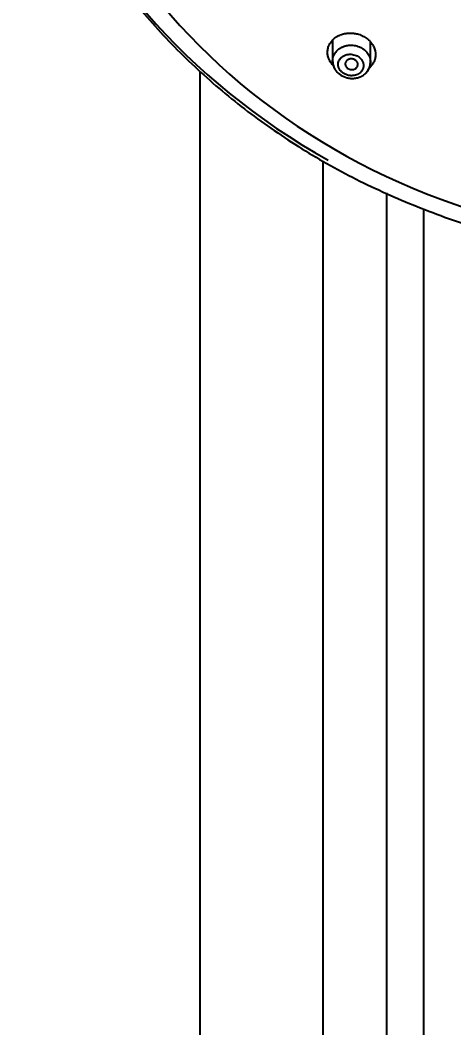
# Model space of a CAD drawing. Header units: millimetres. Extents: x 6110 to 6704, y -2661 to -1821.
# Drawn here: x 6324.69 to 6333.28, y -2196.3 to -2176.34 of the extents above; entities that cross this region are included whole.
import ezdxf

# ---------------------------------------------------------------- set-up
doc = ezdxf.new("R2010")
doc.units = ezdxf.units.MM
doc.header["$LTSCALE"] = 0.1
doc.linetypes.add('HIDDEN2', pattern=[4.7625, 3.175, -1.5875])
doc.layers.add('1', color=4, linetype='HIDDEN2', lineweight=13)
doc.layers.add('DIM', color=3, linetype='Continuous', lineweight=9)
doc.styles.get("Standard").update_dxf_attribs({"font": 'arial.ttf'})
doc.dimstyles.new('ISO-25', dxfattribs={"dimtxt": 2.5, "dimasz": 2.5, "dimexe": 1.25, "dimexo": 0.625, "dimtad": 1, "dimlfac": 5, "dimtxsty": 'Standard', "dimcen": 2.5, "dimadec": 0, "dimazin": 0, "dimtfac": 1, "dimtmove": 0, "dimatfit": 3, "dimfxl": 0, "dimarcsym": 0})

# ---------------------------------------------------------------- blocks, each defined once
blk = doc.blocks.new('*D85')
at = {"layer": 'Defpoints', "color": 0}
for p in [(6324.46, -2027.378), (6392.692, -2027.378), (6311.704, -2532.542)]:
    blk.add_point(p, dxfattribs=at)
at = {"layer": 'DIM', "color": 0, "lineweight": -2}
for p, q in [((6325.085, -2027.378), (6393.942, -2027.378)), ((6392.692, -2527.542), (6392.692, -2032.378)), ((6312.329, -2532.542), (6393.942, -2532.542))]:
    blk.add_line(p, q, dxfattribs=at)
at = {"layer": 'DIM', "color": 0}
for points in [[(6391.858, -2032.378), (6393.525, -2032.378), (6392.692, -2027.378)], [(6391.858, -2527.542), (6393.525, -2527.542), (6392.692, -2532.542)]]:
    blk.add_solid(points, dxfattribs=at)
at = {"layer": 'DIM', "color": 0, "insert": (6389.062, -2279.96), "char_height": 5, "attachment_point": 5, "rotation": 90}
blk.add_mtext('2020,7', dxfattribs=at)
blk = doc.blocks.new('*D93')
at = {"layer": 'Defpoints', "color": 0}
for p in [(6325.085, -2027.378), (6402.037, -2595.98), (6423.82, -2595.98)]:
    blk.add_point(p, dxfattribs=at)
at = {"layer": 'DIM', "color": 0, "lineweight": -2}
for p, q in [((6325.71, -2027.378), (6425.07, -2027.378)), ((6423.82, -2032.378), (6423.82, -2590.98)), ((6402.662, -2595.98), (6425.07, -2595.98))]:
    blk.add_line(p, q, dxfattribs=at)
at = {"layer": 'DIM', "color": 0}
for points in [[(6422.987, -2032.378), (6424.654, -2032.378), (6423.82, -2027.378)], [(6422.987, -2590.98), (6424.654, -2590.98), (6423.82, -2595.98)]]:
    blk.add_solid(points, dxfattribs=at)
at = {"layer": 'DIM', "color": 0, "insert": (6420.19, -2311.679), "char_height": 5, "attachment_point": 5, "rotation": 90}
blk.add_mtext('2274,4', dxfattribs=at)

msp = doc.modelspace()

# ---------------------------------------------------------------- hatches: boundary and pattern name
at = {"layer": 'DIM'}
h = msp.add_hatch(dxfattribs=at)
h.set_pattern_fill('ANSI31', color=2)
edge = h.paths.add_edge_path()
edge.add_line((6619.617, -2595.98), (6619.617, -1962.206))
edge.add_line((6634.617, -1966.11), (6619.617, -1966.11))
edge.add_line((6634.617, -2610.98), (6634.617, -1966.11))
edge.add_line((6634.617, -2610.98), (6184.457, -2610.98))
edge.add_line((6619.617, -2595.98), (6184.457, -2595.98))
edge.add_line((6184.457, -2610.98), (6184.457, -2595.98))

# ---------------------------------------------------------------- linework, layer by layer
at = {"layer": '1', "color": 7, "linetype": 'Continuous', "lineweight": -3}
for p, q in [((6330.88, -2176.74), (6330.88, -2177.152)), ((6331.63, -2177.175), (6331.63, -2176.781)), ((6328.257, -2216.428), (6328.257, -2177.359)), ((6330.696, -2216.622), (6330.696, -2179.129)), ((6331.944, -2179.761), (6331.944, -2216.619)), ((6332.686, -2216.629), (6332.686, -2180.083))]:
    msp.add_line(p, q, dxfattribs=at)
for centre, major_axis, start_param, end_param in [((6338.009, -2168.509), (-13.75, 0), 3.141606, 7.301236), ((6338.009, -2168.838), (13.175, 0), 4.984867, 10.723113)]:
    msp.add_ellipse(centre, major_axis=major_axis, ratio=0.906308, start_param=start_param, end_param=end_param, dxfattribs=at)
for points, knots in [([(6325.466, -2173.63), (6325.568, -2173.854), (6325.863, -2174.446), (6326.457, -2175.361), (6327.242, -2176.358), (6328.133, -2177.279), (6329.119, -2178.117), (6330.19, -2178.863), (6331.335, -2179.513), (6332.548, -2180.047), (6333.393, -2180.358), (6333.835, -2180.47), (6333.845, -2180.473)], [0, 0, 0, 0, 0.068553, 0.18436, 0.300257, 0.416246, 0.532326, 0.648492, 0.764733, 0.881039, 0.997401, 1, 1, 1, 1]), ([(6330.893, -2177.244), (6330.891, -2177.241), (6330.888, -2177.239), (6330.881, -2177.231), (6330.876, -2177.225), (6330.867, -2177.214), (6330.862, -2177.208), (6330.841, -2177.18), (6330.827, -2177.156), (6330.812, -2177.125), (6330.809, -2177.118), (6330.804, -2177.106), (6330.802, -2177.099), (6330.795, -2177.08), (6330.788, -2177.054), (6330.783, -2177.028), (6330.781, -2177.008), (6330.781, -2177.002), (6330.78, -2176.989), (6330.78, -2176.982), (6330.78, -2176.949), (6330.784, -2176.923), (6330.793, -2176.886), (6330.797, -2176.873), (6330.804, -2176.855), (6330.806, -2176.849), (6330.812, -2176.837), (6330.815, -2176.831), (6330.83, -2176.801), (6330.844, -2176.779), (6330.866, -2176.754), (6330.87, -2176.748), (6330.88, -2176.738), (6330.884, -2176.733), (6330.899, -2176.719), (6330.91, -2176.71), (6330.942, -2176.684), (6330.966, -2176.669), (6330.999, -2176.652), (6331.005, -2176.649), (6331.018, -2176.643), (6331.025, -2176.64), (6331.046, -2176.632), (6331.074, -2176.622), (6331.103, -2176.614), (6331.125, -2176.61), (6331.132, -2176.608), (6331.147, -2176.606), (6331.155, -2176.605), (6331.194, -2176.6), (6331.224, -2176.599), (6331.271, -2176.601), (6331.286, -2176.603), (6331.31, -2176.606), (6331.318, -2176.607), (6331.333, -2176.61), (6331.341, -2176.611), (6331.379, -2176.619), (6331.409, -2176.628), (6331.445, -2176.643), (6331.452, -2176.646), (6331.467, -2176.652), (6331.474, -2176.656), (6331.494, -2176.666), (6331.508, -2176.674), (6331.547, -2176.698), (6331.571, -2176.716), (6331.598, -2176.741), (6331.604, -2176.746), (6331.614, -2176.756), (6331.619, -2176.761), (6331.634, -2176.777), (6331.653, -2176.8), (6331.668, -2176.823), (6331.679, -2176.841), (6331.683, -2176.847), (6331.69, -2176.86), (6331.693, -2176.866), (6331.707, -2176.897), (6331.716, -2176.923), (6331.723, -2176.956), (6331.725, -2176.962), (6331.727, -2176.975), (6331.728, -2176.982), (6331.73, -2177.002), (6331.73, -2177.015), (6331.73, -2177.054), (6331.727, -2177.08), (6331.719, -2177.112), (6331.717, -2177.118), (6331.713, -2177.131), (6331.711, -2177.137), (6331.704, -2177.155), (6331.693, -2177.179), (6331.68, -2177.202), (6331.669, -2177.218), (6331.665, -2177.224), (6331.657, -2177.235), (6331.653, -2177.24), (6331.631, -2177.266), (6331.612, -2177.285), (6331.589, -2177.303)], [0, 0, 0, 0, 0.005038, 0.005038, 0.015623, 0.015623, 0.026208, 0.026208, 0.068546, 0.068546, 0.079131, 0.079131, 0.089716, 0.089716, 0.110885, 0.132055, 0.132055, 0.142639, 0.142639, 0.153224, 0.153224, 0.195563, 0.195563, 0.216732, 0.216732, 0.227317, 0.227317, 0.237902, 0.237902, 0.28024, 0.28024, 0.290825, 0.290825, 0.30141, 0.30141, 0.322579, 0.322579, 0.364918, 0.364918, 0.375503, 0.375503, 0.386087, 0.386087, 0.407257, 0.428426, 0.428426, 0.439011, 0.439011, 0.449596, 0.449596, 0.491934, 0.491934, 0.513104, 0.513104, 0.523689, 0.523689, 0.534273, 0.534273, 0.576612, 0.576612, 0.587197, 0.587197, 0.597781, 0.597781, 0.618951, 0.618951, 0.66129, 0.66129, 0.671874, 0.671874, 0.682459, 0.682459, 0.703628, 0.724798, 0.724798, 0.735383, 0.735383, 0.745967, 0.745967, 0.788306, 0.788306, 0.798891, 0.798891, 0.809475, 0.809475, 0.830645, 0.830645, 0.872984, 0.872984, 0.883568, 0.883568, 0.894153, 0.894153, 0.915322, 0.936492, 0.936492, 0.947077, 0.947077, 0.957661, 0.957661, 1, 1, 1, 1]), ([(6330.88, -2177.152), (6330.88, -2177.144), (6330.881, -2177.128), (6330.884, -2177.102), (6330.891, -2177.072), (6330.902, -2177.041), (6330.919, -2177.007), (6330.942, -2176.974), (6330.968, -2176.945), (6330.994, -2176.922), (6331.018, -2176.904), (6331.043, -2176.889), (6331.068, -2176.876), (6331.093, -2176.865), (6331.118, -2176.857), (6331.143, -2176.85), (6331.167, -2176.845), (6331.191, -2176.842), (6331.213, -2176.84), (6331.234, -2176.839), (6331.267, -2176.839), (6331.31, -2176.843), (6331.363, -2176.855), (6331.413, -2176.873), (6331.46, -2176.897), (6331.503, -2176.926), (6331.541, -2176.961), (6331.573, -2176.999), (6331.597, -2177.039), (6331.616, -2177.082), (6331.627, -2177.126), (6331.632, -2177.174), (6331.628, -2177.217), (6331.619, -2177.257), (6331.604, -2177.297), (6331.578, -2177.342), (6331.553, -2177.371), (6331.538, -2177.386)], [0, 0, 0, 0, 0.01823, 0.039815, 0.063964, 0.09068, 0.119961, 0.151806, 0.186215, 0.209137, 0.231252, 0.252561, 0.273063, 0.292759, 0.31165, 0.329734, 0.347012, 0.363485, 0.379153, 0.394017, 0.408076, 0.445594, 0.482937, 0.520112, 0.55713, 0.594001, 0.630735, 0.667341, 0.70383, 0.738264, 0.774405, 0.812259, 0.85183, 0.877801, 0.911157, 0.951893, 1, 1, 1, 1]), ([(6331.43, -2177.38), (6331.438, -2177.373), (6331.451, -2177.359), (6331.467, -2177.336), (6331.479, -2177.311), (6331.488, -2177.285), (6331.492, -2177.257), (6331.492, -2177.23), (6331.488, -2177.202), (6331.48, -2177.175), (6331.467, -2177.148), (6331.45, -2177.123), (6331.43, -2177.1), (6331.403, -2177.076), (6331.367, -2177.052), (6331.321, -2177.033), (6331.273, -2177.022), (6331.229, -2177.019), (6331.191, -2177.021), (6331.159, -2177.027), (6331.129, -2177.037), (6331.101, -2177.049), (6331.075, -2177.065), (6331.048, -2177.087), (6331.023, -2177.115), (6331.003, -2177.152), (6330.991, -2177.192), (6330.99, -2177.229), (6330.995, -2177.261), (6331.003, -2177.289), (6331.016, -2177.315), (6331.032, -2177.34), (6331.053, -2177.363), (6331.076, -2177.384), (6331.102, -2177.402), (6331.131, -2177.417), (6331.162, -2177.429), (6331.194, -2177.438), (6331.227, -2177.443), (6331.265, -2177.445), (6331.308, -2177.44), (6331.354, -2177.428), (6331.396, -2177.408), (6331.42, -2177.39), (6331.43, -2177.38)], [0, 0, 0, 0, 0.02099, 0.041773, 0.062695, 0.083624, 0.104341, 0.125201, 0.146121, 0.166822, 0.187685, 0.208619, 0.229308, 0.250157, 0.281406, 0.312587, 0.343764, 0.375017, 0.395811, 0.416526, 0.437524, 0.45838, 0.479124, 0.500107, 0.531347, 0.562576, 0.593833, 0.625033, 0.645944, 0.666665, 0.687552, 0.708419, 0.729132, 0.75005, 0.770898, 0.791597, 0.812506, 0.833385, 0.854085, 0.874962, 0.90621, 0.937379, 0.968774, 1, 1, 1, 1]), ([(6330.926, -2177.309), (6330.92, -2177.299), (6330.905, -2177.272), (6330.889, -2177.227), (6330.881, -2177.185), (6330.88, -2177.16), (6330.88, -2177.152), (6330.88, -2177.152)], [0, 0, 0, 0, 0.213159, 0.535662, 0.866913, 0.993919, 1, 1, 1, 1]), ([(6330.88, -2177.153), (6330.881, -2177.187), (6330.892, -2177.255), (6330.946, -2177.354), (6331.038, -2177.438), (6331.144, -2177.484), (6331.239, -2177.499), (6331.315, -2177.497), (6331.392, -2177.481), (6331.439, -2177.461), (6331.461, -2177.449)], [0, 0, 0, 0, 0.135003, 0.28178, 0.441051, 0.613885, 0.705685, 0.800993, 0.900335, 1, 1, 1, 1]), ([(6331.339, -2177.299), (6331.333, -2177.304), (6331.327, -2177.308), (6331.317, -2177.312), (6331.313, -2177.314), (6331.306, -2177.317), (6331.302, -2177.318), (6331.29, -2177.321), (6331.282, -2177.322), (6331.27, -2177.323), (6331.266, -2177.323), (6331.258, -2177.323), (6331.254, -2177.323), (6331.242, -2177.322), (6331.234, -2177.321), (6331.222, -2177.318), (6331.218, -2177.316), (6331.21, -2177.314), (6331.202, -2177.311), (6331.195, -2177.307), (6331.188, -2177.303), (6331.184, -2177.301), (6331.174, -2177.295), (6331.168, -2177.29), (6331.16, -2177.281), (6331.157, -2177.279), (6331.154, -2177.274), (6331.152, -2177.273), (6331.15, -2177.27), (6331.149, -2177.268), (6331.144, -2177.261), (6331.14, -2177.254), (6331.136, -2177.244), (6331.135, -2177.241), (6331.133, -2177.234), (6331.132, -2177.23), (6331.13, -2177.22), (6331.13, -2177.213), (6331.131, -2177.199), (6331.132, -2177.193), (6331.135, -2177.183), (6331.136, -2177.18), (6331.139, -2177.173), (6331.14, -2177.17), (6331.146, -2177.161), (6331.15, -2177.155), (6331.157, -2177.147), (6331.16, -2177.145), (6331.165, -2177.14), (6331.168, -2177.138), (6331.177, -2177.131), (6331.183, -2177.127), (6331.194, -2177.123), (6331.197, -2177.121), (6331.205, -2177.118), (6331.212, -2177.116), (6331.22, -2177.114), (6331.228, -2177.113), (6331.232, -2177.113), (6331.244, -2177.112), (6331.252, -2177.112), (6331.265, -2177.113), (6331.269, -2177.113), (6331.277, -2177.114), (6331.281, -2177.115), (6331.293, -2177.118), (6331.301, -2177.121), (6331.31, -2177.125), (6331.312, -2177.126), (6331.315, -2177.128), (6331.317, -2177.129), (6331.323, -2177.132), (6331.326, -2177.134), (6331.336, -2177.14), (6331.342, -2177.145), (6331.35, -2177.153), (6331.353, -2177.156), (6331.358, -2177.162), (6331.363, -2177.168), (6331.366, -2177.174), (6331.37, -2177.181), (6331.372, -2177.184), (6331.376, -2177.194), (6331.378, -2177.201), (6331.379, -2177.211), (6331.38, -2177.215), (6331.38, -2177.222), (6331.38, -2177.225), (6331.38, -2177.235), (6331.378, -2177.242), (6331.375, -2177.252), (6331.374, -2177.255), (6331.372, -2177.262), (6331.368, -2177.268), (6331.365, -2177.274), (6331.36, -2177.279), (6331.358, -2177.282), (6331.351, -2177.29), (6331.345, -2177.295), (6331.339, -2177.299)], [0, 0, 0, 0, 0.03125, 0.03125, 0.046875, 0.046875, 0.0625, 0.0625, 0.09375, 0.09375, 0.109375, 0.109375, 0.125, 0.125, 0.15625, 0.15625, 0.171875, 0.171875, 0.1875, 0.203125, 0.203125, 0.21875, 0.21875, 0.25, 0.25, 0.265625, 0.265625, 0.273437, 0.273437, 0.28125, 0.28125, 0.3125, 0.3125, 0.328125, 0.328125, 0.34375, 0.34375, 0.375, 0.375, 0.40625, 0.40625, 0.421875, 0.421875, 0.4375, 0.4375, 0.46875, 0.46875, 0.484375, 0.484375, 0.5, 0.5, 0.53125, 0.53125, 0.546875, 0.546875, 0.5625, 0.578125, 0.578125, 0.59375, 0.59375, 0.625, 0.625, 0.640625, 0.640625, 0.65625, 0.65625, 0.6875, 0.6875, 0.695312, 0.695312, 0.703125, 0.703125, 0.71875, 0.71875, 0.75, 0.75, 0.765625, 0.765625, 0.78125, 0.796875, 0.796875, 0.8125, 0.8125, 0.84375, 0.84375, 0.859375, 0.859375, 0.875, 0.875, 0.90625, 0.90625, 0.921875, 0.921875, 0.9375, 0.953125, 0.953125, 0.96875, 0.96875, 1, 1, 1, 1]), ([(6331.461, -2177.449), (6331.462, -2177.448), (6331.489, -2177.437), (6331.533, -2177.4), (6331.587, -2177.337), (6331.622, -2177.26), (6331.63, -2177.204), (6331.63, -2177.175)], [0, 0, 0, 0, 0.008975, 0.244559, 0.488002, 0.739717, 1, 1, 1, 1])]:
    msp.add_open_spline(points, degree=3, knots=knots, dxfattribs=at)

# ---------------------------------------------------------------- dimensions: what is measured, and where the dimension line sits
at = {"layer": 'DIM'}
for base, p1, p2, picture, middle in [((6392.692, -2027.378), (6311.704, -2532.542), (6324.46, -2027.378), '*D85', (6389.062, -2279.96)), ((6423.82, -2595.98), (6325.085, -2027.378), (6402.037, -2595.98), '*D93', (6420.19, -2311.679))]:
    dim = msp.add_linear_dim(base=base, p1=p1, p2=p2, angle=90, dimstyle='ISO-25', override={"dimtxt": 5, "dimasz": 5, "dimdec": 1, "dimlfac": 4, "dimadec": 1, "dimtdec": 1, "dimfxl": 1.25, "dimtfill": 1}, dxfattribs=at)
    dim.commit()
    dim.dimension.update_dxf_attribs({"geometry": picture, "text_midpoint": middle})

doc.saveas('drawing.dxf')
